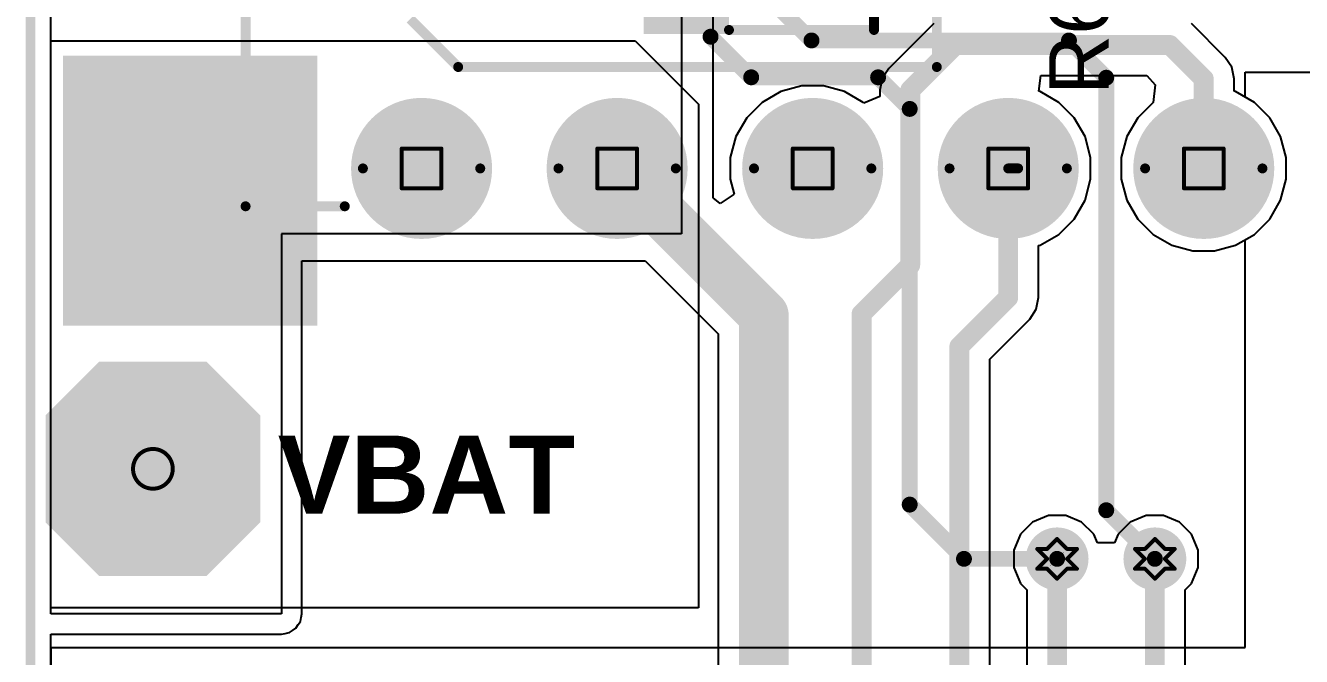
# Model space of a CAD drawing. Header units: inches. Extents: x -3 to 177, y -3 to 61.
# Drawn here: x -2.56 to 13.75, y 7.76 to 15.83 of the extents above; entities that cross this region are included whole.
import ezdxf

# ---------------------------------------------------------------- set-up
doc = ezdxf.new("R2010")
doc.units = ezdxf.units.IN
for name, color, linetype in [('Board Outline', 216, 'Continuous'), ('Bottom Layer', 5, 'Continuous'), ('Bottom Overlay', 54, 'Continuous'), ('Bottom Solder', 6, 'Continuous'), ('Drill Drawing', 1, 'Continuous'), ('Multi-Layer', 9, 'Continuous'), ('Pad Holes', 156, 'Continuous'), ('Top Layer', 1, 'Continuous'), ('Top Overlay', 2, 'Continuous'), ('Top Paste', 8, 'Continuous'), ('Top Solder', 216, 'Continuous'), ('Via Holes', 16, 'Continuous')]:
    doc.layers.add(name, color=color, linetype=linetype)
doc.styles.add('Arial', font='', dxfattribs={"height": 0.2})
doc.styles.add('Arial_Bold', font='', dxfattribs={"height": 0.2})
doc.styles.get('Arial').set_extended_font_data('Arial')
doc.styles.get('Arial_Bold').set_extended_font_data('Arial', bold=True)

# ---------------------------------------------------------------- blocks, each defined once
blk = doc.blocks.new('W_______2_54_1_0_5')
at = {"layer": 'Bottom Layer'}
blk.add_hatch(color=5, dxfattribs=at).paths.add_polyline_path([(0.635, 0.770001), (-0.635, 0.770001), (-1.27, 0.135001), (-1.27, -1.134999), (-0.635, -1.769999), (0.635, -1.769999), (1.27, -1.134999), (1.27, 0.135001)])
at = {"layer": 'Bottom Solder'}
blk.add_hatch(color=6, dxfattribs=at).paths.add_polyline_path([(0.6858, 0.871601), (-0.6858, 0.871601), (-1.3716, 0.185801), (-1.3716, -1.185799), (-0.6858, -1.871599), (0.6858, -1.871599), (1.3716, -1.185799), (1.3716, 0.185801)])
at = {"layer": 'Multi-Layer'}
blk.add_hatch(color=9, dxfattribs=at).paths.add_polyline_path([(0.635, 0.770001), (-0.635, 0.770001), (-1.27, 0.135001), (-1.27, -1.134999), (-0.635, -1.769999), (0.635, -1.769999), (1.27, -1.134999), (1.27, 0.135001)])
at = {"layer": 'Pad Holes'}
h = blk.add_hatch(color=7, dxfattribs=at)
edge = h.paths.add_edge_path()
edge.add_arc((0, -0.499999), 0.508, 0, 360)
at = {"layer": 'Top Layer'}
blk.add_hatch(color=1, dxfattribs=at).paths.add_polyline_path([(0.635, 0.770001), (-0.635, 0.770001), (-1.27, 0.135001), (-1.27, -1.134999), (-0.635, -1.769999), (0.635, -1.769999), (1.27, -1.134999), (1.27, 0.135001)])
at = {"layer": 'Top Solder'}
blk.add_hatch(color=216, dxfattribs=at).paths.add_polyline_path([(0.6858, 0.871601), (-0.6858, 0.871601), (-1.3716, 0.185801), (-1.3716, -1.185799), (-0.6858, -1.871599), (0.6858, -1.871599), (1.3716, -1.185799), (1.3716, 0.185801)])
blk = doc.blocks.new('SOD_323_8')
at = {"layer": 'Top Layer'}
for points in [[(-0.74999977, -0.4500003700000001), (-1.55000071, -0.4500003699999999), (-1.55000071, 0.4500003700000001), (-0.74999977, 0.4500003699999999)], [(1.55000071, -0.4500003700000001), (0.74999977, -0.4500003699999999), (0.74999977, 0.4500003700000001), (1.55000071, 0.4500003699999999)]]:
    blk.add_hatch(color=1, dxfattribs=at).paths.add_polyline_path(points)
at = {"layer": 'Top Overlay'}
for points in [[(-2.00664318, 0.4825872999999999), (-0.9144431799999999, 0.4825872999999999), (-0.9144431799999999, 0.7873872999999999), (-2.00664318, 0.7873872999999999)], [(-2.00664318, -0.5080127), (-1.57484318, -0.5080127), (-1.57484318, 0.5079872999999999), (-2.00664318, 0.5079872999999999)], [(-2.00664318, -0.7874127), (-0.9144431799999999, -0.7874127), (-0.9144431799999999, -0.4826127), (-2.00664318, -0.4826127)]]:
    blk.add_hatch(color=2, dxfattribs=at).paths.add_polyline_path(points)
at = {"layer": 'Top Paste'}
for points in [[(-0.74999977, -0.4500003700000001), (-1.55000071, -0.4500003699999999), (-1.55000071, 0.4500003700000001), (-0.74999977, 0.4500003699999999)], [(1.55000071, -0.4500003700000001), (0.74999977, -0.4500003699999999), (0.74999977, 0.4500003700000001), (1.55000071, 0.4500003699999999)]]:
    blk.add_hatch(color=8, dxfattribs=at).paths.add_polyline_path(points)
at = {"layer": 'Top Solder'}
for points in [[(-0.69499861, -0.50500153), (-1.60500187, -0.5050015299999998), (-1.60500187, 0.50500153), (-0.69499861, 0.5050015299999998)], [(1.60500187, -0.50500153), (0.69499861, -0.5050015299999998), (0.69499861, 0.50500153), (1.60500187, 0.5050015299999998)]]:
    blk.add_hatch(color=216, dxfattribs=at).paths.add_polyline_path(points)
at = {"layer": 'Top Overlay'}
for points in [[(-0.9143999999999999, 0.7366, 0.127, 0.127, 0), (0.9397999999999999, 0.7366, 0.127, 0.127, 0)], [(0.9397999999999999, 0.5588, 0.127, 0.127, 0), (0.9397999999999999, 0.7366, 0.127, 0.127, 0)], [(0.9397999999999999, -0.7366, 0.127, 0.127, 0), (0.9397999999999999, -0.5588, 0.127, 0.127, 0)], [(-0.9143999999999999, -0.7366, 0.127, 0.127, 0), (0.9397999999999999, -0.7366, 0.127, 0.127, 0)]]:
    blk.add_lwpolyline(points, format="xyseb", dxfattribs=at)
for points in [[(-0.9461499999999999, 0.7366, 0.0635, 0.0635, 1), (-0.88265, 0.7366, 0.0635, 0.0635, 1)], [(0.9080499999999999, 0.7366, 0.0635, 0.0635, 1), (0.9715499999999999, 0.7366, 0.0635, 0.0635, 1)], [(0.9080499999999999, 0.7366, 0.0635, 0.0635, 1), (0.9715499999999999, 0.7366, 0.0635, 0.0635, 1)], [(0.9080499999999999, 0.5588, 0.0635, 0.0635, 1), (0.9715499999999999, 0.5588, 0.0635, 0.0635, 1)], [(0.9080499999999999, -0.5588, 0.0635, 0.0635, 1), (0.9715499999999999, -0.5588, 0.0635, 0.0635, 1)], [(-0.9461499999999999, -0.7366, 0.0635, 0.0635, 1), (-0.88265, -0.7366, 0.0635, 0.0635, 1)], [(0.9080499999999999, -0.7366, 0.0635, 0.0635, 1), (0.9715499999999999, -0.7366, 0.0635, 0.0635, 1)], [(0.9080499999999999, -0.7366, 0.0635, 0.0635, 1), (0.9715499999999999, -0.7366, 0.0635, 0.0635, 1)]]:
    blk.add_lwpolyline(points, format="xyseb", close=True, dxfattribs=at)
blk = doc.blocks.new('B01_A_7P_R4_MALE_B_20')
at = {"layer": 'Bottom Layer'}
h = blk.add_hatch(color=5, dxfattribs=at)
edge = h.paths.add_edge_path()
edge.add_arc((-7.50000024, 0), 0.7999984, 0, 360)
h = blk.add_hatch(color=5, dxfattribs=at)
edge = h.paths.add_edge_path()
edge.add_arc((-5.00000016, 0), 0.7999984, 0, 360)
h = blk.add_hatch(color=5, dxfattribs=at)
edge = h.paths.add_edge_path()
edge.add_arc((-2.50000008, 0), 0.7999984, 0, 360)
h = blk.add_hatch(color=5, dxfattribs=at)
edge = h.paths.add_edge_path()
edge.add_arc((0, 0), 0.7999984, 0, 360)
h = blk.add_hatch(color=5, dxfattribs=at)
edge = h.paths.add_edge_path()
edge.add_arc((2.50000008, 0), 0.7999984, 0, 360)
at = {"layer": 'Bottom Solder'}
h = blk.add_hatch(color=6, dxfattribs=at)
edge = h.paths.add_edge_path()
edge.add_arc((-7.50000024, 0), 0.9015983999999999, 0, 360)
h = blk.add_hatch(color=6, dxfattribs=at)
edge = h.paths.add_edge_path()
edge.add_arc((-5.00000016, 0), 0.9015983999999999, 0, 360)
h = blk.add_hatch(color=6, dxfattribs=at)
edge = h.paths.add_edge_path()
edge.add_arc((-2.50000008, 0), 0.9015983999999999, 0, 360)
h = blk.add_hatch(color=6, dxfattribs=at)
edge = h.paths.add_edge_path()
edge.add_arc((0, 0), 0.9015983999999999, 0, 360)
h = blk.add_hatch(color=6, dxfattribs=at)
edge = h.paths.add_edge_path()
edge.add_arc((2.50000008, 0), 0.9015983999999999, 0, 360)
at = {"layer": 'Multi-Layer'}
h = blk.add_hatch(color=9, dxfattribs=at)
edge = h.paths.add_edge_path()
edge.add_arc((-7.50000024, 0), 0.7999984, 0, 360)
h = blk.add_hatch(color=9, dxfattribs=at)
edge = h.paths.add_edge_path()
edge.add_arc((-5.00000016, 0), 0.7999984, 0, 360)
h = blk.add_hatch(color=9, dxfattribs=at)
edge = h.paths.add_edge_path()
edge.add_arc((-2.50000008, 0), 0.7999984, 0, 360)
h = blk.add_hatch(color=9, dxfattribs=at)
edge = h.paths.add_edge_path()
edge.add_arc((0, 0), 0.7999984, 0, 360)
h = blk.add_hatch(color=9, dxfattribs=at)
edge = h.paths.add_edge_path()
edge.add_arc((2.50000008, 0), 0.7999984, 0, 360)
at = {"layer": 'Pad Holes'}
h = blk.add_hatch(color=7, dxfattribs=at)
edge = h.paths.add_edge_path()
edge.add_arc((-7.50000024, 0), 0.499999, 0, 360)
h = blk.add_hatch(color=7, dxfattribs=at)
edge = h.paths.add_edge_path()
edge.add_arc((-5.00000016, 0), 0.499999, 0, 360)
h = blk.add_hatch(color=7, dxfattribs=at)
edge = h.paths.add_edge_path()
edge.add_arc((-2.50000008, 0), 0.499999, 0, 360)
h = blk.add_hatch(color=7, dxfattribs=at)
edge = h.paths.add_edge_path()
edge.add_arc((0, 0), 0.499999, 0, 360)
h = blk.add_hatch(color=7, dxfattribs=at)
edge = h.paths.add_edge_path()
edge.add_arc((2.50000008, 0), 0.499999, 0, 360)
at = {"layer": 'Top Layer'}
h = blk.add_hatch(color=1, dxfattribs=at)
edge = h.paths.add_edge_path()
edge.add_arc((-7.50000024, 0), 0.7999984, 0, 360)
h = blk.add_hatch(color=1, dxfattribs=at)
edge = h.paths.add_edge_path()
edge.add_arc((-5.00000016, 0), 0.7999984, 0, 360)
h = blk.add_hatch(color=1, dxfattribs=at)
edge = h.paths.add_edge_path()
edge.add_arc((-2.50000008, 0), 0.7999984, 0, 360)
h = blk.add_hatch(color=1, dxfattribs=at)
edge = h.paths.add_edge_path()
edge.add_arc((0, 0), 0.7999984, 0, 360)
h = blk.add_hatch(color=1, dxfattribs=at)
edge = h.paths.add_edge_path()
edge.add_arc((2.50000008, 0), 0.7999984, 0, 360)
at = {"layer": 'Top Solder'}
h = blk.add_hatch(color=216, dxfattribs=at)
edge = h.paths.add_edge_path()
edge.add_arc((-7.50000024, 0), 0.9015983999999999, 0, 360)
h = blk.add_hatch(color=216, dxfattribs=at)
edge = h.paths.add_edge_path()
edge.add_arc((-5.00000016, 0), 0.9015983999999999, 0, 360)
h = blk.add_hatch(color=216, dxfattribs=at)
edge = h.paths.add_edge_path()
edge.add_arc((-2.50000008, 0), 0.9015983999999999, 0, 360)
h = blk.add_hatch(color=216, dxfattribs=at)
edge = h.paths.add_edge_path()
edge.add_arc((0, 0), 0.9015983999999999, 0, 360)
h = blk.add_hatch(color=216, dxfattribs=at)
edge = h.paths.add_edge_path()
edge.add_arc((2.50000008, 0), 0.9015983999999999, 0, 360)
at = {"layer": 'Bottom Overlay'}
for points in [[(-9.750000819999999, -0.48399954, 0.127, 0.127, 0), (-9.750000819999999, 2.711201079999999, 0.127, 0.127, 0)], [(0, 0, 0.127, 0.127, 0), (0.127, 0, 0.127, 0.127, 0)], [(-9.750000819999999, -0.48399954, 0.127, 0.127, 0), (-8.48220046, -0.48399954, 0.127, 0.127, 0)]]:
    blk.add_lwpolyline(points, format="xyseb", dxfattribs=at)
for points in [[(-0.03175, 0, 0.0635, 0.0635, 1), (0.03175, 0, 0.0635, 0.0635, 1)], [(0.09524999999999999, 0, 0.0635, 0.0635, 1), (0.15875, 0, 0.0635, 0.0635, 1)], [(-9.78175082, -0.48399954, 0.0635, 0.0635, 1), (-9.71825082, -0.48399954, 0.0635, 0.0635, 1)], [(-9.78175082, -0.48399954, 0.0635, 0.0635, 1), (-9.71825082, -0.48399954, 0.0635, 0.0635, 1)], [(-8.51395046, -0.48399954, 0.0635, 0.0635, 1), (-8.45045046, -0.48399954, 0.0635, 0.0635, 1)]]:
    blk.add_lwpolyline(points, format="xyseb", close=True, dxfattribs=at)

msp = doc.modelspace()

# ---------------------------------------------------------------- hatches: boundary and pattern name
at = {"layer": 'Bottom Layer'}
h = msp.add_hatch(color=5, dxfattribs=at)
edge = h.paths.add_edge_path()
edge.add_arc((10.62499526, 9.00799824), 0.2999994, 0, 360)
h = msp.add_hatch(color=5, dxfattribs=at)
edge = h.paths.add_edge_path()
edge.add_arc((11.8749953, 9.00799824), 0.2999994, 0, 360)
at = {"layer": 'Bottom Solder'}
h = msp.add_hatch(color=6, dxfattribs=at)
edge = h.paths.add_edge_path()
edge.add_arc((10.62499526, 9.00799824), 0.4015993999999999, 0, 360)
h = msp.add_hatch(color=6, dxfattribs=at)
edge = h.paths.add_edge_path()
edge.add_arc((11.8749953, 9.00799824), 0.4015993999999999, 0, 360)
at = {"layer": 'Top Layer'}
h = msp.add_hatch(color=1, dxfattribs=at)
edge = h.paths.add_edge_path()
edge.add_arc((10.62499526, 9.00799824), 0.2999994, 0, 360)
h = msp.add_hatch(color=1, dxfattribs=at)
edge = h.paths.add_edge_path()
edge.add_arc((11.8749953, 9.00799824), 0.2999994, 0, 360)
at = {"layer": 'Top Solder'}
msp.add_hatch(color=216, dxfattribs=at).paths.add_polyline_path([(-2.0828, 11.9888), (1.1684, 11.9888), (1.1684, 15.4432), (-2.0828, 15.4432)])
h = msp.add_hatch(color=216, dxfattribs=at)
edge = h.paths.add_edge_path()
edge.add_arc((10.62499526, 9.00799824), 0.4015993999999999, 0, 360)
h = msp.add_hatch(color=216, dxfattribs=at)
edge = h.paths.add_edge_path()
edge.add_arc((11.8749953, 9.00799824), 0.4015993999999999, 0, 360)
at = {"layer": 'Via Holes'}
h = msp.add_hatch(color=7, dxfattribs=at)
edge = h.paths.add_edge_path()
edge.add_arc((10.62499526, 9.00799824), 0.1499997, 0, 360)
h = msp.add_hatch(color=7, dxfattribs=at)
edge = h.paths.add_edge_path()
edge.add_arc((11.8749953, 9.00799824), 0.1499997, 0, 360)

# ---------------------------------------------------------------- linework, layer by layer
at = {"layer": 'Board Outline'}
msp.add_lwpolyline([(-2.50000008, 0.50000154, 0.127, 0.127, 0), (-2.50000008, 24.50000434, 0.127, 0.127, 0)], format="xyseb", dxfattribs=at)
for points in [[(3.25000112, 14.00000248, 0.127, 0.127, 1), (1.74999904, 14.00000248, 0.127, 0.127, 1)], [(5.7500012, 14.00000248, 0.127, 0.127, 1), (4.24999912, 14.00000248, 0.127, 0.127, 1)], [(8.25000128, 14.00000248, 0.127, 0.127, 1), (6.7499992, 14.00000248, 0.127, 0.127, 1)], [(10.75000136, 14.00000248, 0.127, 0.127, 1), (9.249999279999999, 14.00000248, 0.127, 0.127, 1)], [(13.25000144, 14.00000248, 0.127, 0.127, 1), (11.74999936, 14.00000248, 0.127, 0.127, 1)], [(1.71824904, 14.00000248, 0.0635, 0.0635, 1), (1.78174904, 14.00000248, 0.0635, 0.0635, 1)], [(3.21825112, 14.00000248, 0.0635, 0.0635, 1), (3.28175112, 14.00000248, 0.0635, 0.0635, 1)], [(4.218249119999999, 14.00000248, 0.0635, 0.0635, 1), (4.28174912, 14.00000248, 0.0635, 0.0635, 1)], [(5.718251199999999, 14.00000248, 0.0635, 0.0635, 1), (5.7817512, 14.00000248, 0.0635, 0.0635, 1)], [(6.7182492, 14.00000248, 0.0635, 0.0635, 1), (6.7817492, 14.00000248, 0.0635, 0.0635, 1)], [(8.218251279999999, 14.00000248, 0.0635, 0.0635, 1), (8.28175128, 14.00000248, 0.0635, 0.0635, 1)], [(9.21824928, 14.00000248, 0.0635, 0.0635, 1), (9.28174928, 14.00000248, 0.0635, 0.0635, 1)], [(10.71825136, 14.00000248, 0.0635, 0.0635, 1), (10.78175136, 14.00000248, 0.0635, 0.0635, 1)], [(11.71824936, 14.00000248, 0.0635, 0.0635, 1), (11.78174936, 14.00000248, 0.0635, 0.0635, 1)], [(13.21825144, 14.00000248, 0.0635, 0.0635, 1), (13.28175144, 14.00000248, 0.0635, 0.0635, 1)]]:
    msp.add_lwpolyline(points, format="xyseb", close=True, dxfattribs=at)
at = {"layer": 'Bottom Layer'}
for p, q in [((-2.24103692, 8.30419472), (-2.24103692, 24.5000018)), ((6.22779552, 13.62437458), (6.22779552, 16.33943392)), ((5.821395519999999, 16.0192847), (5.821395519999999, 13.16270672)), ((9.04917672, 15.8527496), (8.472728799999999, 15.27630168)), ((12.77468108, 15.41981676), (12.34174824, 15.8527496)), ((12.8588897, 15.29378958), (12.77468108, 15.41981676)), ((8.472728799999999, 15.27630168), (8.38852018, 15.1502745)), ((10.39105364, 14.98639878), (10.41780492, 15.18959878)), ((10.41780492, 15.18959878), (11.77013902, 15.18959878)), ((11.77013902, 15.18959878), (11.878691, 15.06785912)), ((12.88846038, 15.145131), (12.8588897, 15.29378958)), ((7.36123242, 15.05400088), (7.0931659, 14.98217222)), ((7.6387579, 15.05400088), (7.36123242, 15.05400088)), ((7.90682442, 14.98217222), (7.6387579, 15.05400088)), ((8.38852018, 15.1502745), (8.3589495, 15.00161592)), ((11.878691, 15.06785912), (11.8528211, 14.84340948)), ((12.88846038, 14.9870922), (12.88846038, 15.145131)), ((7.0931659, 14.98217222), (6.85282348, 14.84341202)), ((8.147166839999999, 14.84341202), (7.90682442, 14.98217222)), ((8.3589495, 14.91899988), (8.155749499999999, 14.83482936)), ((8.3589495, 15.00161592), (8.3589495, 14.91899988)), ((10.4068245, 14.98217222), (10.39105364, 14.98639878)), ((10.64716692, 14.84341202), (10.4068245, 14.98217222)), ((12.90682458, 14.98217222), (12.88846038, 14.9870922)), ((13.147167, 14.84341202), (12.90682458, 14.98217222)), ((6.85282348, 14.84341202), (6.656585619999999, 14.64717416)), ((8.155749499999999, 14.83482936), (8.147166839999999, 14.84341202)), ((10.84340478, 14.64717416), (10.64716692, 14.84341202)), ((11.8528211, 14.84340948), (11.65658578, 14.64717416)), ((13.34340486, 14.64717416), (13.147167, 14.84341202)), ((6.656585619999999, 14.64717416), (6.517825419999999, 14.40683174)), ((10.98216498, 14.40683174), (10.84340478, 14.64717416)), ((11.65658578, 14.64717416), (11.51782558, 14.40683174)), ((13.48216506, 14.40683174), (13.34340486, 14.64717416)), ((6.517825419999999, 14.40683174), (6.445996759999999, 14.13876522)), ((11.05399364, 14.13876522), (10.98216498, 14.40683174)), ((11.51782558, 14.40683174), (11.44599692, 14.13876522)), ((13.55399372, 14.13876522), (13.48216506, 14.40683174)), ((6.445996759999999, 14.13876522), (6.445996759999999, 13.86123974)), ((11.05399364, 13.86123974), (11.05399364, 14.13876522)), ((11.44599692, 14.13876522), (11.44599692, 13.86123974)), ((13.55399372, 13.86123974), (13.55399372, 14.13876522)), ((6.445996759999999, 13.86123974), (6.4973835, 13.6694672)), ((10.98216498, 13.59317322), (11.05399364, 13.86123974)), ((11.44599692, 13.86123974), (11.51782558, 13.59317322)), ((13.48216506, 13.59317322), (13.55399372, 13.86123974)), ((6.31843288, 13.55220556), (6.22779552, 13.62437458)), ((6.4973835, 13.6694672), (6.31843288, 13.55220556)), ((10.84340478, 13.3528308), (10.98216498, 13.59317322)), ((11.51782558, 13.59317322), (11.65658578, 13.3528308)), ((13.34340486, 13.3528308), (13.48216506, 13.59317322)), ((10.64716692, 13.15659294), (10.84340478, 13.3528308)), ((11.65658578, 13.3528308), (11.85282364, 13.15659294)), ((13.147167, 13.15659294), (13.34340486, 13.3528308)), ((5.821395519999999, 13.16270672), (0.7111999999999999, 13.16270672)), ((0.7111999999999999, 13.16270672), (0.7111999999999999, 8.30510404)), ((10.4068245, 13.01783274), (10.64716692, 13.15659294)), ((11.85282364, 13.15659294), (12.09316606, 13.01783274)), ((12.90682458, 13.01783274), (13.147167, 13.15659294)), ((10.3884603, 13.01291276), (10.4068245, 13.01783274)), ((10.3884603, 12.34795092), (10.3884603, 13.01291276)), ((12.09316606, 13.01783274), (12.36123258, 12.94600408)), ((12.36123258, 12.94600408), (12.63875806, 12.94600408)), ((12.63875806, 12.94600408), (12.90682458, 13.01783274)), ((0.9701758599999999, 8.30510404), (0.9701758599999999, 12.81799824)), ((0.9701758599999999, 12.81799824), (5.3579395, 12.81799824)), ((5.3579395, 12.81799824), (6.29276872, 11.88316902)), ((10.35888962, 12.19929234), (10.3884603, 12.34795092)), ((9.763798099999999, 11.56238226), (10.27468354, 12.07326516)), ((10.27468354, 12.07326516), (10.35888962, 12.19929234)), ((6.29276872, 11.88316902), (6.29276872, 2.45542562)), ((9.763798099999999, 3.71943376), (9.763798099999999, 11.56238226)), ((10.3111808, 9.47765694), (10.15533656, 9.321812699999999)), ((10.51479736, 9.56199764), (10.3111808, 9.47765694)), ((10.73519316, 9.56199764), (10.51479736, 9.56199764)), ((10.93880972, 9.47765694), (10.73519316, 9.56199764)), ((11.09465396, 9.321812699999999), (10.93880972, 9.47765694)), ((11.56118084, 9.47765694), (11.4053366, 9.321812699999999)), ((11.7647974, 9.56199764), (11.56118084, 9.47765694)), ((11.9851932, 9.56199764), (11.7647974, 9.56199764)), ((12.18880976, 9.47765694), (11.9851932, 9.56199764)), ((12.344654, 9.321812699999999), (12.18880976, 9.47765694)), ((10.15533656, 9.321812699999999), (10.07099586, 9.118196139999998)), ((11.14002344, 9.21228028), (11.09465396, 9.321812699999999)), ((11.4053366, 9.321812699999999), (11.35996712, 9.21228028)), ((12.4289947, 9.118196139999998), (12.344654, 9.321812699999999)), ((11.35996712, 9.21228028), (11.14002344, 9.21228028)), ((10.07099586, 9.118196139999998), (10.07099586, 8.89780034)), ((12.4289947, 8.89780034), (12.4289947, 9.118196139999998)), ((10.07099586, 8.89780034), (10.15533656, 8.69418378)), ((12.344654, 8.69418378), (12.4289947, 8.89780034)), ((10.15533656, 8.69418378), (10.23680198, 8.612718359999999)), ((12.26368896, 8.613218739999999), (12.344654, 8.69418378)), ((10.23680198, 8.612718359999999), (10.23680198, 3.70310918)), ((12.26368896, 3.55942392), (12.26368896, 8.613218739999999)), ((0.70900544, 8.30419472), (-2.24103692, 8.30419472)), ((0.7111999999999999, 8.30510404), (0.70900544, 8.30419472)), ((0.89434416, 8.122000519999999), (0.92411804, 8.166569899999999)), ((0.92411804, 8.166569899999999), (0.95046292, 8.205998319999999)), ((0.95046292, 8.205998319999999), (0.9504654599999999, 8.20601102)), ((0.9504654599999999, 8.20601102), (0.9504756199999999, 8.20602626)), ((0.9504756199999999, 8.20602626), (0.9611309199999999, 8.25963296)), ((0.9611309199999999, 8.25963296), (0.9701758599999999, 8.30510404)), ((-2.24103692, 1.13084102), (-2.24103692, 8.045218859999999)), ((-2.24103692, 8.045218859999999), (0.70900544, 8.045218859999999)), ((0.70900544, 8.045218859999999), (0.70902068, 8.045221399999999)), ((0.70902068, 8.045221399999999), (0.7090359199999999, 8.045218859999999)), ((0.7090359199999999, 8.045218859999999), (0.75453494, 8.05427396)), ((0.75453494, 8.05427396), (0.8081111599999999, 8.0649318)), ((0.8081111599999999, 8.0649318), (0.8081263999999999, 8.06494196)), ((0.8081263999999999, 8.06494196), (0.8081390999999999, 8.0649445)), ((0.8081390999999999, 8.0649445), (0.81033366, 8.06585382)), ((0.81033366, 8.06585382), (0.8497823999999999, 8.09221902)), ((0.8497823999999999, 8.09221902), (0.89432384, 8.1219802)), ((0.89432384, 8.1219802), (0.89433146, 8.121992899999999)), ((0.89433146, 8.121992899999999), (0.89434416, 8.122000519999999))]:
    msp.add_line(p, q, dxfattribs=at)
for points in [[(8.74741456, 15.00161592, 0.254, 0.254, 0), (9.323862479999999, 15.57806384, 0.254, 0.254, 0)], [(9.323862479999999, 15.57806384, 0.254, 0.254, 0), (12.06706248, 15.57806384, 0.254, 0.254, 0)], [(12.06706248, 15.57806384, 0.254, 0.254, 0), (12.49999532, 15.145131, 0.254, 0.254, 0)], [(12.49999532, 14.00000248, 0.254, 0.254, 0), (12.49999532, 15.145131, 0.254, 0.254, 0)], [(8.74741456, 12.76320536, 0.254, 0.254, 0), (8.74741456, 15.00161592, 0.254, 0.254, 0)], [(4.99999508, 13.99999994, 0.635, 0.635, 0), (4.99999508, 14.00000248, 0.635, 0.635, 0)], [(4.99999508, 13.99999994, 0.635, 0.635, 0), (6.875465039999999, 12.12452998, 0.635, 0.635, 0)], [(9.99999524, 12.34795092, 0.254, 0.254, 0), (9.99999524, 14.00000248, 0.254, 0.254, 0)], [(8.12539904, 12.14118984, 0.254, 0.254, 0), (8.74741456, 12.76320536, 0.254, 0.254, 0)], [(6.875465039999999, 2.45542562, 0.635, 0.635, 0), (6.875465039999999, 12.12452998, 0.635, 0.635, 0)], [(9.37533304, 11.72328872, 0.254, 0.254, 0), (9.99999524, 12.34795092, 0.254, 0.254, 0)], [(8.12539904, 2.45542562, 0.254, 0.254, 0), (8.12539904, 12.14118984, 0.254, 0.254, 0)], [(9.37533304, 2.45542562, 0.254, 0.254, 0), (9.37533304, 11.72328872, 0.254, 0.254, 0)], [(10.62499526, 9.00799824, 0.254, 0.254, 0), (10.62526704, 9.007726459999999, 0.254, 0.254, 0)], [(10.62526704, 2.45542562, 0.254, 0.254, 0), (10.62526704, 9.007726459999999, 0.254, 0.254, 0)], [(11.8749953, 9.00799824, 0.254, 0.254, 0), (11.8752239, 9.00776964, 0.254, 0.254, 0)], [(11.8752239, 2.45565676, 0.254, 0.254, 0), (11.8752239, 9.00776964, 0.254, 0.254, 0)]]:
    msp.add_lwpolyline(points, format="xyseb", dxfattribs=at)
for points in [[(9.26036248, 15.57806384, 0.127, 0.127, 1), (9.38736248, 15.57806384, 0.127, 0.127, 1)], [(9.26036248, 15.57806384, 0.127, 0.127, 1), (9.38736248, 15.57806384, 0.127, 0.127, 1)], [(12.00356248, 15.57806384, 0.127, 0.127, 1), (12.13056248, 15.57806384, 0.127, 0.127, 1)], [(12.00356248, 15.57806384, 0.127, 0.127, 1), (12.13056248, 15.57806384, 0.127, 0.127, 1)], [(12.43649532, 15.145131, 0.127, 0.127, 1), (12.56349532, 15.145131, 0.127, 0.127, 1)], [(12.43649532, 15.145131, 0.127, 0.127, 1), (12.56349532, 15.145131, 0.127, 0.127, 1)], [(8.68391456, 15.00161592, 0.127, 0.127, 1), (8.810914559999999, 15.00161592, 0.127, 0.127, 1)], [(8.68391456, 15.00161592, 0.127, 0.127, 1), (8.810914559999999, 15.00161592, 0.127, 0.127, 1)], [(4.841245079999999, 14.00000248, 0.3175, 0.3175, 1), (5.15874508, 14.00000248, 0.3175, 0.3175, 1)], [(4.841245079999999, 13.99999994, 0.3175, 0.3175, 1), (5.15874508, 13.99999994, 0.3175, 0.3175, 1)], [(4.841245079999999, 13.99999994, 0.3175, 0.3175, 1), (5.15874508, 13.99999994, 0.3175, 0.3175, 1)], [(9.93649524, 14.00000248, 0.127, 0.127, 1), (10.06349524, 14.00000248, 0.127, 0.127, 1)], [(12.43649532, 14.00000248, 0.127, 0.127, 1), (12.56349532, 14.00000248, 0.127, 0.127, 1)], [(8.68391456, 12.76320536, 0.127, 0.127, 1), (8.810914559999999, 12.76320536, 0.127, 0.127, 1)], [(8.68391456, 12.76320536, 0.127, 0.127, 1), (8.810914559999999, 12.76320536, 0.127, 0.127, 1)], [(6.71671504, 12.12452998, 0.3175, 0.3175, 1), (7.034215039999999, 12.12452998, 0.3175, 0.3175, 1)], [(6.71671504, 12.12452998, 0.3175, 0.3175, 1), (7.034215039999999, 12.12452998, 0.3175, 0.3175, 1)], [(9.93649524, 12.34795092, 0.127, 0.127, 1), (10.06349524, 12.34795092, 0.127, 0.127, 1)], [(9.93649524, 12.34795092, 0.127, 0.127, 1), (10.06349524, 12.34795092, 0.127, 0.127, 1)], [(8.06189904, 12.14118984, 0.127, 0.127, 1), (8.188899039999999, 12.14118984, 0.127, 0.127, 1)], [(8.06189904, 12.14118984, 0.127, 0.127, 1), (8.188899039999999, 12.14118984, 0.127, 0.127, 1)], [(9.31183304, 11.72328872, 0.127, 0.127, 1), (9.438833039999999, 11.72328872, 0.127, 0.127, 1)], [(9.31183304, 11.72328872, 0.127, 0.127, 1), (9.438833039999999, 11.72328872, 0.127, 0.127, 1)], [(10.56149526, 9.00799824, 0.127, 0.127, 1), (10.68849526, 9.00799824, 0.127, 0.127, 1)], [(10.56176704, 9.007726459999999, 0.127, 0.127, 1), (10.68876704, 9.007726459999999, 0.127, 0.127, 1)], [(10.56176704, 9.007726459999999, 0.127, 0.127, 1), (10.68876704, 9.007726459999999, 0.127, 0.127, 1)], [(11.8114953, 9.00799824, 0.127, 0.127, 1), (11.9384953, 9.00799824, 0.127, 0.127, 1)], [(11.8117239, 9.00776964, 0.127, 0.127, 1), (11.9387239, 9.00776964, 0.127, 0.127, 1)], [(11.8117239, 9.00776964, 0.127, 0.127, 1), (11.9387239, 9.00776964, 0.127, 0.127, 1)]]:
    msp.add_lwpolyline(points, format="xyseb", close=True, dxfattribs=at)
at = {"layer": 'Drill Drawing'}
for points in [[(2.245995, 14.25400248, 0.0508, 0.0508, 0), (2.753995, 14.25400248, 0.0508, 0.0508, 0)], [(2.245995, 13.74600248, 0.0508, 0.0508, 0), (2.245995, 14.25400248, 0.0508, 0.0508, 0)], [(2.753995, 13.74600248, 0.0508, 0.0508, 0), (2.753995, 14.25400248, 0.0508, 0.0508, 0)], [(4.745995079999999, 14.25400248, 0.0508, 0.0508, 0), (5.25399508, 14.25400248, 0.0508, 0.0508, 0)], [(4.745995079999999, 13.74600248, 0.0508, 0.0508, 0), (4.745995079999999, 14.25400248, 0.0508, 0.0508, 0)], [(5.25399508, 13.74600248, 0.0508, 0.0508, 0), (5.25399508, 14.25400248, 0.0508, 0.0508, 0)], [(7.24599516, 14.25400248, 0.0508, 0.0508, 0), (7.753995159999999, 14.25400248, 0.0508, 0.0508, 0)], [(7.24599516, 13.74600248, 0.0508, 0.0508, 0), (7.24599516, 14.25400248, 0.0508, 0.0508, 0)], [(7.753995159999999, 13.74600248, 0.0508, 0.0508, 0), (7.753995159999999, 14.25400248, 0.0508, 0.0508, 0)], [(9.74599524, 14.25400248, 0.0508, 0.0508, 0), (10.25399524, 14.25400248, 0.0508, 0.0508, 0)], [(9.74599524, 13.74600248, 0.0508, 0.0508, 0), (9.74599524, 14.25400248, 0.0508, 0.0508, 0)], [(10.25399524, 13.74600248, 0.0508, 0.0508, 0), (10.25399524, 14.25400248, 0.0508, 0.0508, 0)], [(12.24599532, 14.25400248, 0.0508, 0.0508, 0), (12.75399532, 14.25400248, 0.0508, 0.0508, 0)], [(12.24599532, 13.74600248, 0.0508, 0.0508, 0), (12.24599532, 14.25400248, 0.0508, 0.0508, 0)], [(12.75399532, 13.74600248, 0.0508, 0.0508, 0), (12.75399532, 14.25400248, 0.0508, 0.0508, 0)], [(2.245995, 13.74600248, 0.0508, 0.0508, 0), (2.753995, 13.74600248, 0.0508, 0.0508, 0)], [(4.745995079999999, 13.74600248, 0.0508, 0.0508, 0), (5.25399508, 13.74600248, 0.0508, 0.0508, 0)], [(7.24599516, 13.74600248, 0.0508, 0.0508, 0), (7.753995159999999, 13.74600248, 0.0508, 0.0508, 0)], [(9.74599524, 13.74600248, 0.0508, 0.0508, 0), (10.25399524, 13.74600248, 0.0508, 0.0508, 0)], [(12.24599532, 13.74600248, 0.0508, 0.0508, 0), (12.75399532, 13.74600248, 0.0508, 0.0508, 0)], [(10.37099526, 9.13499824, 0.0508, 0.0508, 0), (10.49799526, 9.00799824, 0.0508, 0.0508, 0)], [(10.37099526, 9.13499824, 0.0508, 0.0508, 0), (10.49799526, 9.13499824, 0.0508, 0.0508, 0)], [(10.49799526, 9.13499824, 0.0508, 0.0508, 0), (10.62499526, 9.26199824, 0.0508, 0.0508, 0)], [(10.62499526, 9.26199824, 0.0508, 0.0508, 0), (10.75199526, 9.13499824, 0.0508, 0.0508, 0)], [(10.75199526, 9.13499824, 0.0508, 0.0508, 0), (10.87899526, 9.13499824, 0.0508, 0.0508, 0)], [(10.75199526, 9.00799824, 0.0508, 0.0508, 0), (10.87899526, 9.13499824, 0.0508, 0.0508, 0)], [(11.6209953, 9.13499824, 0.0508, 0.0508, 0), (11.7479953, 9.00799824, 0.0508, 0.0508, 0)], [(11.6209953, 9.13499824, 0.0508, 0.0508, 0), (11.7479953, 9.13499824, 0.0508, 0.0508, 0)], [(11.7479953, 9.13499824, 0.0508, 0.0508, 0), (11.8749953, 9.26199824, 0.0508, 0.0508, 0)], [(11.8749953, 9.26199824, 0.0508, 0.0508, 0), (12.0019953, 9.13499824, 0.0508, 0.0508, 0)], [(12.0019953, 9.13499824, 0.0508, 0.0508, 0), (12.1289953, 9.13499824, 0.0508, 0.0508, 0)], [(12.0019953, 9.00799824, 0.0508, 0.0508, 0), (12.1289953, 9.13499824, 0.0508, 0.0508, 0)], [(10.37099526, 8.88099824, 0.0508, 0.0508, 0), (10.49799526, 9.00799824, 0.0508, 0.0508, 0)], [(10.75199526, 9.00799824, 0.0508, 0.0508, 0), (10.87899526, 8.88099824, 0.0508, 0.0508, 0)], [(11.6209953, 8.88099824, 0.0508, 0.0508, 0), (11.7479953, 9.00799824, 0.0508, 0.0508, 0)], [(12.0019953, 9.00799824, 0.0508, 0.0508, 0), (12.1289953, 8.88099824, 0.0508, 0.0508, 0)], [(10.37099526, 8.88099824, 0.0508, 0.0508, 0), (10.49799526, 8.88099824, 0.0508, 0.0508, 0)], [(10.49799526, 8.88099824, 0.0508, 0.0508, 0), (10.62499526, 8.75399824, 0.0508, 0.0508, 0)], [(10.62499526, 8.75399824, 0.0508, 0.0508, 0), (10.75199526, 8.88099824, 0.0508, 0.0508, 0)], [(10.75199526, 8.88099824, 0.0508, 0.0508, 0), (10.87899526, 8.88099824, 0.0508, 0.0508, 0)], [(11.6209953, 8.88099824, 0.0508, 0.0508, 0), (11.7479953, 8.88099824, 0.0508, 0.0508, 0)], [(11.7479953, 8.88099824, 0.0508, 0.0508, 0), (11.8749953, 8.75399824, 0.0508, 0.0508, 0)], [(11.8749953, 8.75399824, 0.0508, 0.0508, 0), (12.0019953, 8.88099824, 0.0508, 0.0508, 0)], [(12.0019953, 8.88099824, 0.0508, 0.0508, 0), (12.1289953, 8.88099824, 0.0508, 0.0508, 0)]]:
    msp.add_lwpolyline(points, format="xyseb", dxfattribs=at)
for points in [[(2.233295, 14.25400248, 0.0254, 0.0254, 1), (2.258695, 14.25400248, 0.0254, 0.0254, 1)], [(2.233295, 14.25400248, 0.0254, 0.0254, 1), (2.258695, 14.25400248, 0.0254, 0.0254, 1)], [(2.741295, 14.25400248, 0.0254, 0.0254, 1), (2.766695, 14.25400248, 0.0254, 0.0254, 1)], [(2.741295, 14.25400248, 0.0254, 0.0254, 1), (2.766695, 14.25400248, 0.0254, 0.0254, 1)], [(4.73329508, 14.25400248, 0.0254, 0.0254, 1), (4.75869508, 14.25400248, 0.0254, 0.0254, 1)], [(4.73329508, 14.25400248, 0.0254, 0.0254, 1), (4.75869508, 14.25400248, 0.0254, 0.0254, 1)], [(5.24129508, 14.25400248, 0.0254, 0.0254, 1), (5.26669508, 14.25400248, 0.0254, 0.0254, 1)], [(5.24129508, 14.25400248, 0.0254, 0.0254, 1), (5.26669508, 14.25400248, 0.0254, 0.0254, 1)], [(7.23329516, 14.25400248, 0.0254, 0.0254, 1), (7.25869516, 14.25400248, 0.0254, 0.0254, 1)], [(7.23329516, 14.25400248, 0.0254, 0.0254, 1), (7.25869516, 14.25400248, 0.0254, 0.0254, 1)], [(7.741295159999999, 14.25400248, 0.0254, 0.0254, 1), (7.766695159999998, 14.25400248, 0.0254, 0.0254, 1)], [(7.741295159999999, 14.25400248, 0.0254, 0.0254, 1), (7.766695159999998, 14.25400248, 0.0254, 0.0254, 1)], [(9.73329524, 14.25400248, 0.0254, 0.0254, 1), (9.75869524, 14.25400248, 0.0254, 0.0254, 1)], [(9.73329524, 14.25400248, 0.0254, 0.0254, 1), (9.75869524, 14.25400248, 0.0254, 0.0254, 1)], [(10.24129524, 14.25400248, 0.0254, 0.0254, 1), (10.26669524, 14.25400248, 0.0254, 0.0254, 1)], [(10.24129524, 14.25400248, 0.0254, 0.0254, 1), (10.26669524, 14.25400248, 0.0254, 0.0254, 1)], [(12.23329532, 14.25400248, 0.0254, 0.0254, 1), (12.25869532, 14.25400248, 0.0254, 0.0254, 1)], [(12.23329532, 14.25400248, 0.0254, 0.0254, 1), (12.25869532, 14.25400248, 0.0254, 0.0254, 1)], [(12.74129532, 14.25400248, 0.0254, 0.0254, 1), (12.76669532, 14.25400248, 0.0254, 0.0254, 1)], [(12.74129532, 14.25400248, 0.0254, 0.0254, 1), (12.76669532, 14.25400248, 0.0254, 0.0254, 1)], [(2.233295, 13.74600248, 0.0254, 0.0254, 1), (2.258695, 13.74600248, 0.0254, 0.0254, 1)], [(2.233295, 13.74600248, 0.0254, 0.0254, 1), (2.258695, 13.74600248, 0.0254, 0.0254, 1)], [(2.741295, 13.74600248, 0.0254, 0.0254, 1), (2.766695, 13.74600248, 0.0254, 0.0254, 1)], [(2.741295, 13.74600248, 0.0254, 0.0254, 1), (2.766695, 13.74600248, 0.0254, 0.0254, 1)], [(4.73329508, 13.74600248, 0.0254, 0.0254, 1), (4.75869508, 13.74600248, 0.0254, 0.0254, 1)], [(4.73329508, 13.74600248, 0.0254, 0.0254, 1), (4.75869508, 13.74600248, 0.0254, 0.0254, 1)], [(5.24129508, 13.74600248, 0.0254, 0.0254, 1), (5.26669508, 13.74600248, 0.0254, 0.0254, 1)], [(5.24129508, 13.74600248, 0.0254, 0.0254, 1), (5.26669508, 13.74600248, 0.0254, 0.0254, 1)], [(7.23329516, 13.74600248, 0.0254, 0.0254, 1), (7.25869516, 13.74600248, 0.0254, 0.0254, 1)], [(7.23329516, 13.74600248, 0.0254, 0.0254, 1), (7.25869516, 13.74600248, 0.0254, 0.0254, 1)], [(7.741295159999999, 13.74600248, 0.0254, 0.0254, 1), (7.766695159999998, 13.74600248, 0.0254, 0.0254, 1)], [(7.741295159999999, 13.74600248, 0.0254, 0.0254, 1), (7.766695159999998, 13.74600248, 0.0254, 0.0254, 1)], [(9.73329524, 13.74600248, 0.0254, 0.0254, 1), (9.75869524, 13.74600248, 0.0254, 0.0254, 1)], [(9.73329524, 13.74600248, 0.0254, 0.0254, 1), (9.75869524, 13.74600248, 0.0254, 0.0254, 1)], [(10.24129524, 13.74600248, 0.0254, 0.0254, 1), (10.26669524, 13.74600248, 0.0254, 0.0254, 1)], [(10.24129524, 13.74600248, 0.0254, 0.0254, 1), (10.26669524, 13.74600248, 0.0254, 0.0254, 1)], [(12.23329532, 13.74600248, 0.0254, 0.0254, 1), (12.25869532, 13.74600248, 0.0254, 0.0254, 1)], [(12.23329532, 13.74600248, 0.0254, 0.0254, 1), (12.25869532, 13.74600248, 0.0254, 0.0254, 1)], [(12.74129532, 13.74600248, 0.0254, 0.0254, 1), (12.76669532, 13.74600248, 0.0254, 0.0254, 1)], [(12.74129532, 13.74600248, 0.0254, 0.0254, 1), (12.76669532, 13.74600248, 0.0254, 0.0254, 1)], [(-0.68100448, 10.15899924, 0.0508, 0.0508, 1), (-1.18900448, 10.15899924, 0.0508, 0.0508, 1)], [(-1.20170448, 10.15899924, 0.0254, 0.0254, 1), (-1.17630448, 10.15899924, 0.0254, 0.0254, 1)], [(-0.69370448, 10.15899924, 0.0254, 0.0254, 1), (-0.66830448, 10.15899924, 0.0254, 0.0254, 1)], [(10.35829526, 9.13499824, 0.0254, 0.0254, 1), (10.38369526, 9.13499824, 0.0254, 0.0254, 1)], [(10.35829526, 9.13499824, 0.0254, 0.0254, 1), (10.38369526, 9.13499824, 0.0254, 0.0254, 1)], [(10.48529526, 9.13499824, 0.0254, 0.0254, 1), (10.51069526, 9.13499824, 0.0254, 0.0254, 1)], [(10.48529526, 9.13499824, 0.0254, 0.0254, 1), (10.51069526, 9.13499824, 0.0254, 0.0254, 1)], [(10.61229526, 9.26199824, 0.0254, 0.0254, 1), (10.63769526, 9.26199824, 0.0254, 0.0254, 1)], [(10.61229526, 9.26199824, 0.0254, 0.0254, 1), (10.63769526, 9.26199824, 0.0254, 0.0254, 1)], [(10.73929526, 9.13499824, 0.0254, 0.0254, 1), (10.76469526, 9.13499824, 0.0254, 0.0254, 1)], [(10.73929526, 9.13499824, 0.0254, 0.0254, 1), (10.76469526, 9.13499824, 0.0254, 0.0254, 1)], [(10.86629526, 9.13499824, 0.0254, 0.0254, 1), (10.89169526, 9.13499824, 0.0254, 0.0254, 1)], [(10.86629526, 9.13499824, 0.0254, 0.0254, 1), (10.89169526, 9.13499824, 0.0254, 0.0254, 1)], [(11.6082953, 9.13499824, 0.0254, 0.0254, 1), (11.6336953, 9.13499824, 0.0254, 0.0254, 1)], [(11.6082953, 9.13499824, 0.0254, 0.0254, 1), (11.6336953, 9.13499824, 0.0254, 0.0254, 1)], [(11.7352953, 9.13499824, 0.0254, 0.0254, 1), (11.7606953, 9.13499824, 0.0254, 0.0254, 1)], [(11.7352953, 9.13499824, 0.0254, 0.0254, 1), (11.7606953, 9.13499824, 0.0254, 0.0254, 1)], [(11.8622953, 9.26199824, 0.0254, 0.0254, 1), (11.8876953, 9.26199824, 0.0254, 0.0254, 1)], [(11.8622953, 9.26199824, 0.0254, 0.0254, 1), (11.8876953, 9.26199824, 0.0254, 0.0254, 1)], [(11.9892953, 9.13499824, 0.0254, 0.0254, 1), (12.0146953, 9.13499824, 0.0254, 0.0254, 1)], [(11.9892953, 9.13499824, 0.0254, 0.0254, 1), (12.0146953, 9.13499824, 0.0254, 0.0254, 1)], [(12.1162953, 9.13499824, 0.0254, 0.0254, 1), (12.1416953, 9.13499824, 0.0254, 0.0254, 1)], [(12.1162953, 9.13499824, 0.0254, 0.0254, 1), (12.1416953, 9.13499824, 0.0254, 0.0254, 1)], [(10.48529526, 9.00799824, 0.0254, 0.0254, 1), (10.51069526, 9.00799824, 0.0254, 0.0254, 1)], [(10.48529526, 9.00799824, 0.0254, 0.0254, 1), (10.51069526, 9.00799824, 0.0254, 0.0254, 1)], [(10.73929526, 9.00799824, 0.0254, 0.0254, 1), (10.76469526, 9.00799824, 0.0254, 0.0254, 1)], [(10.73929526, 9.00799824, 0.0254, 0.0254, 1), (10.76469526, 9.00799824, 0.0254, 0.0254, 1)], [(11.7352953, 9.00799824, 0.0254, 0.0254, 1), (11.7606953, 9.00799824, 0.0254, 0.0254, 1)], [(11.7352953, 9.00799824, 0.0254, 0.0254, 1), (11.7606953, 9.00799824, 0.0254, 0.0254, 1)], [(11.9892953, 9.00799824, 0.0254, 0.0254, 1), (12.0146953, 9.00799824, 0.0254, 0.0254, 1)], [(11.9892953, 9.00799824, 0.0254, 0.0254, 1), (12.0146953, 9.00799824, 0.0254, 0.0254, 1)], [(10.35829526, 8.88099824, 0.0254, 0.0254, 1), (10.38369526, 8.88099824, 0.0254, 0.0254, 1)], [(10.35829526, 8.88099824, 0.0254, 0.0254, 1), (10.38369526, 8.88099824, 0.0254, 0.0254, 1)], [(10.48529526, 8.88099824, 0.0254, 0.0254, 1), (10.51069526, 8.88099824, 0.0254, 0.0254, 1)], [(10.48529526, 8.88099824, 0.0254, 0.0254, 1), (10.51069526, 8.88099824, 0.0254, 0.0254, 1)], [(10.73929526, 8.88099824, 0.0254, 0.0254, 1), (10.76469526, 8.88099824, 0.0254, 0.0254, 1)], [(10.73929526, 8.88099824, 0.0254, 0.0254, 1), (10.76469526, 8.88099824, 0.0254, 0.0254, 1)], [(10.86629526, 8.88099824, 0.0254, 0.0254, 1), (10.89169526, 8.88099824, 0.0254, 0.0254, 1)], [(10.86629526, 8.88099824, 0.0254, 0.0254, 1), (10.89169526, 8.88099824, 0.0254, 0.0254, 1)], [(11.6082953, 8.88099824, 0.0254, 0.0254, 1), (11.6336953, 8.88099824, 0.0254, 0.0254, 1)], [(11.6082953, 8.88099824, 0.0254, 0.0254, 1), (11.6336953, 8.88099824, 0.0254, 0.0254, 1)], [(11.7352953, 8.88099824, 0.0254, 0.0254, 1), (11.7606953, 8.88099824, 0.0254, 0.0254, 1)], [(11.7352953, 8.88099824, 0.0254, 0.0254, 1), (11.7606953, 8.88099824, 0.0254, 0.0254, 1)], [(11.9892953, 8.88099824, 0.0254, 0.0254, 1), (12.0146953, 8.88099824, 0.0254, 0.0254, 1)], [(11.9892953, 8.88099824, 0.0254, 0.0254, 1), (12.0146953, 8.88099824, 0.0254, 0.0254, 1)], [(12.1162953, 8.88099824, 0.0254, 0.0254, 1), (12.1416953, 8.88099824, 0.0254, 0.0254, 1)], [(12.1162953, 8.88099824, 0.0254, 0.0254, 1), (12.1416953, 8.88099824, 0.0254, 0.0254, 1)], [(10.61229526, 8.75399824, 0.0254, 0.0254, 1), (10.63769526, 8.75399824, 0.0254, 0.0254, 1)], [(10.61229526, 8.75399824, 0.0254, 0.0254, 1), (10.63769526, 8.75399824, 0.0254, 0.0254, 1)], [(11.8622953, 8.75399824, 0.0254, 0.0254, 1), (11.8876953, 8.75399824, 0.0254, 0.0254, 1)], [(11.8622953, 8.75399824, 0.0254, 0.0254, 1), (11.8876953, 8.75399824, 0.0254, 0.0254, 1)]]:
    msp.add_lwpolyline(points, format="xyseb", close=True, dxfattribs=at)
at = {"layer": 'Top Layer'}
for p, q in [((-2.2396196, 8.382), (-2.2396196, 15.63097712)), ((-2.2396196, 15.63097712), (5.23070836, 15.63097712)), ((5.23070836, 15.63097712), (6.042108819999999, 14.81958174)), ((13.0302, 14.910943), (13.0302, 15.23185422)), ((13.0302, 15.23185422), (19.0246, 15.23185422)), ((13.147167, 14.84341202), (13.0302, 14.910943)), ((6.042108819999999, 14.81958174), (6.042108819999999, 8.382)), ((13.34340486, 14.64717416), (13.147167, 14.84341202)), ((13.48216506, 14.40683174), (13.34340486, 14.64717416)), ((13.55399372, 14.13876522), (13.48216506, 14.40683174)), ((13.55399372, 13.86123974), (13.55399372, 14.13876522)), ((13.48216506, 13.59317322), (13.55399372, 13.86123974)), ((13.34340486, 13.3528308), (13.48216506, 13.59317322)), ((13.147167, 13.15659294), (13.34340486, 13.3528308)), ((13.0302, 13.08906196), (13.147167, 13.15659294)), ((13.0302, 7.874), (13.0302, 13.08906196)), ((6.042108819999999, 8.382), (-2.2396196, 8.382)), ((-2.2352, 1.15338098), (-2.2352, 7.874)), ((-2.2352, 7.874), (13.0302, 7.874))]:
    msp.add_line(p, q, dxfattribs=at)
for points in [[(6.194508819999999, 15.68453556, 0.2032, 0.2032, 0), (6.194508819999999, 16.5067996, 0.2032, 0.2032, 0)], [(7.109744480000001, 16.01127862, 0.2032, 0.2032, 0), (7.484965979999999, 15.63605712, 0.2032, 0.2032, 0)], [(6.194508819999999, 15.68453556, 0.2032, 0.2032, 0), (6.714106459999999, 15.16493792, 0.2032, 0.2032, 0)], [(7.484965979999999, 15.63605712, 0.2032, 0.2032, 0), (10.77679328, 15.63605712, 0.2032, 0.2032, 0)], [(10.77679328, 15.63605712, 0.2032, 0.2032, 0), (11.253216, 15.1596344, 0.2032, 0.2032, 0)], [(6.714106459999999, 15.16493792, 0.2032, 0.2032, 0), (8.33652384, 15.16493792, 0.2032, 0.2032, 0)], [(8.33652384, 15.16493792, 0.2032, 0.2032, 0), (8.74058704, 14.76087472, 0.2032, 0.2032, 0)], [(11.253216, 9.62977754, 0.2032, 0.2032, 0), (11.253216, 15.1596344, 0.2032, 0.2032, 0)], [(8.74058704, 9.7017205, 0.2032, 0.2032, 0), (8.74058704, 14.76087472, 0.2032, 0.2032, 0)], [(8.74058704, 9.7017205, 0.2032, 0.2032, 0), (9.4343093, 9.00799824, 0.2032, 0.2032, 0)], [(11.253216, 9.62977754, 0.2032, 0.2032, 0), (11.8749953, 9.00799824, 0.2032, 0.2032, 0)], [(9.4343093, 9.00799824, 0.2032, 0.2032, 0), (10.62499526, 9.00799824, 0.2032, 0.2032, 0)]]:
    msp.add_lwpolyline(points, format="xyseb", dxfattribs=at)
for points in [[(6.14370882, 15.68453556, 0.1016, 0.1016, 1), (6.245308819999999, 15.68453556, 0.1016, 0.1016, 1)], [(6.14370882, 15.68453556, 0.1016, 0.1016, 1), (6.245308819999999, 15.68453556, 0.1016, 0.1016, 1)], [(7.43416598, 15.63605712, 0.1016, 0.1016, 1), (7.53576598, 15.63605712, 0.1016, 0.1016, 1)], [(7.43416598, 15.63605712, 0.1016, 0.1016, 1), (7.53576598, 15.63605712, 0.1016, 0.1016, 1)], [(10.72599328, 15.63605712, 0.1016, 0.1016, 1), (10.82759328, 15.63605712, 0.1016, 0.1016, 1)], [(10.72599328, 15.63605712, 0.1016, 0.1016, 1), (10.82759328, 15.63605712, 0.1016, 0.1016, 1)], [(6.663306459999999, 15.16493792, 0.1016, 0.1016, 1), (6.764906459999999, 15.16493792, 0.1016, 0.1016, 1)], [(6.663306459999999, 15.16493792, 0.1016, 0.1016, 1), (6.764906459999999, 15.16493792, 0.1016, 0.1016, 1)], [(8.28572384, 15.16493792, 0.1016, 0.1016, 1), (8.387323839999999, 15.16493792, 0.1016, 0.1016, 1)], [(8.28572384, 15.16493792, 0.1016, 0.1016, 1), (8.387323839999999, 15.16493792, 0.1016, 0.1016, 1)], [(11.202416, 15.1596344, 0.1016, 0.1016, 1), (11.304016, 15.1596344, 0.1016, 0.1016, 1)], [(11.202416, 15.1596344, 0.1016, 0.1016, 1), (11.304016, 15.1596344, 0.1016, 0.1016, 1)], [(8.68978704, 14.76087472, 0.1016, 0.1016, 1), (8.79138704, 14.76087472, 0.1016, 0.1016, 1)], [(8.68978704, 14.76087472, 0.1016, 0.1016, 1), (8.79138704, 14.76087472, 0.1016, 0.1016, 1)], [(8.68978704, 9.7017205, 0.1016, 0.1016, 1), (8.79138704, 9.7017205, 0.1016, 0.1016, 1)], [(8.68978704, 9.7017205, 0.1016, 0.1016, 1), (8.79138704, 9.7017205, 0.1016, 0.1016, 1)], [(11.202416, 9.62977754, 0.1016, 0.1016, 1), (11.304016, 9.62977754, 0.1016, 0.1016, 1)], [(11.202416, 9.62977754, 0.1016, 0.1016, 1), (11.304016, 9.62977754, 0.1016, 0.1016, 1)], [(9.3835093, 9.00799824, 0.1016, 0.1016, 1), (9.4851093, 9.00799824, 0.1016, 0.1016, 1)], [(9.3835093, 9.00799824, 0.1016, 0.1016, 1), (9.4851093, 9.00799824, 0.1016, 0.1016, 1)], [(10.57419526, 9.00799824, 0.1016, 0.1016, 1), (10.67579526, 9.00799824, 0.1016, 0.1016, 1)], [(11.8241953, 9.00799824, 0.1016, 0.1016, 1), (11.9257953, 9.00799824, 0.1016, 0.1016, 1)]]:
    msp.add_lwpolyline(points, format="xyseb", close=True, dxfattribs=at)
at = {"layer": 'Top Overlay'}
for points in [[(9.08705828, 15.29694172, 0.127, 0.127, 0), (9.08705828, 16.0495996, 0.127, 0.127, 0)], [(2.35406184, 15.9108648, 0.127, 0.127, 0), (2.96798492, 15.29694172, 0.127, 0.127, 0)], [(2.96798492, 15.29694172, 0.127, 0.127, 0), (9.08705828, 15.29694172, 0.127, 0.127, 0)]]:
    msp.add_lwpolyline(points, format="xyseb", dxfattribs=at)
for points in [[(2.93623492, 15.29694172, 0.0635, 0.0635, 1), (2.99973492, 15.29694172, 0.0635, 0.0635, 1)], [(2.93623492, 15.29694172, 0.0635, 0.0635, 1), (2.99973492, 15.29694172, 0.0635, 0.0635, 1)], [(9.05530828, 15.29694172, 0.0635, 0.0635, 1), (9.11880828, 15.29694172, 0.0635, 0.0635, 1)], [(9.05530828, 15.29694172, 0.0635, 0.0635, 1), (9.11880828, 15.29694172, 0.0635, 0.0635, 1)]]:
    msp.add_lwpolyline(points, format="xyseb", close=True, dxfattribs=at)

# ---------------------------------------------------------------- block references
for name, p in [('B01_A_7P_R4_MALE_B_20', (9.99999524, 14.00000248)), ('SOD_323_8', (7.34450906, 16.5067996)), ('W_______2_54_1_0_5', (-0.93500448, 10.65899824))]:
    msp.add_blockref(name, p)

# ---------------------------------------------------------------- texts
for s, height, rotation, style, p in [('R6', 0.7619999999999999, 90, 'Arial', (11.28590834, 14.9411563)), ('VBAT', 1.00000054, 360, 'Arial_Bold', (0.6594957599999999, 9.585101479999999))]:
    msp.add_text(s, height=height, rotation=rotation, dxfattribs=dict(at, style=style)).set_placement(p)

doc.saveas('drawing.dxf')
